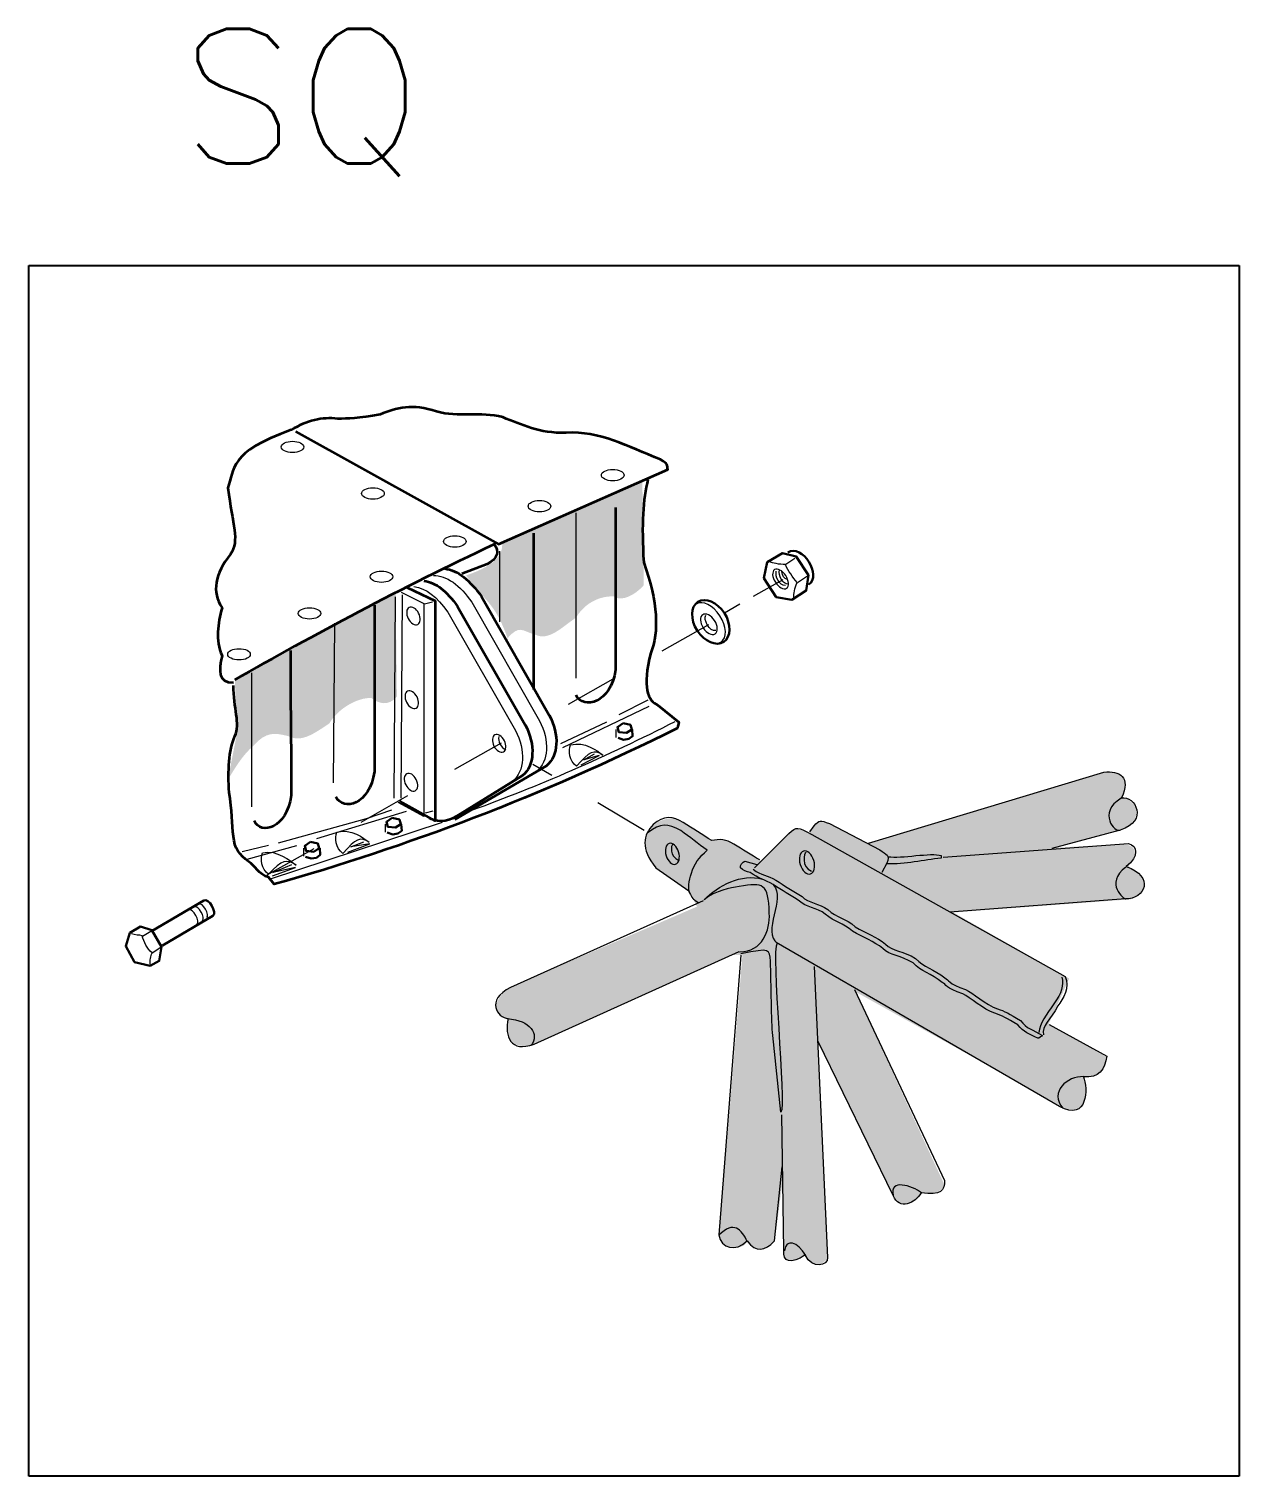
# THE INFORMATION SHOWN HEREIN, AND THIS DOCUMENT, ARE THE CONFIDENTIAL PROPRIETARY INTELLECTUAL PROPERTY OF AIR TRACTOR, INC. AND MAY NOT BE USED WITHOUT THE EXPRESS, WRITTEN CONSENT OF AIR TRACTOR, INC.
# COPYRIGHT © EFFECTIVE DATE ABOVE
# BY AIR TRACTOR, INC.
# Model space of a CAD drawing. Extents: x 0 to 69.2, y -2.9 to 20.5.
# Drawn here: x 61.398 to 63.648, y 6.589 to 9.278 of the extents above; entities that cross this region are included whole.
import ezdxf
from ezdxf.enums import TextEntityAlignment as Align

# ---------------------------------------------------------------- set-up
doc = ezdxf.new("R2010")
doc.units = 0
doc.header["$LTSCALE"] = 0.3
doc.header["$MEASUREMENT"] = 0
doc.linetypes.add('HIDDEN', pattern=[0.375, 0.25, -0.125])
for name, color, linetype in [('1', 1, 'CONTINUOUS'), ('HATCH', 1, 'CONTINUOUS'), ('NOTES', 2, 'CONTINUOUS')]:
    doc.layers.add(name, color=color, linetype=linetype)
doc.styles.add('250', font='ROMANS', dxfattribs={"height": 0.25})

msp = doc.modelspace()

# ---------------------------------------------------------------- hatches: boundary and pattern name
at = {"layer": 'HATCH', "true_color": 0xdbdbdb}
h = msp.add_hatch(color=254, dxfattribs=at)
h.dxf.hatch_style = 1
edge = h.paths.add_edge_path()
edge.add_spline(control_points=[(62.0825, 8.0372), (62.0668, 8.0189), (62.0484, 8.0241), (62.0353, 8.0346), (62.0353, 8.0346), (62.0091, 8.0363), (61.9724, 8.0145), (61.9567, 7.9874), (61.9567, 7.9874), (61.9313, 7.9708), (61.906, 7.9507), (61.8806, 7.9638), (61.8806, 7.9638), (61.8562, 7.9699), (61.8395, 7.9734), (61.8151, 7.9454), (61.8151, 7.9454), (61.7941, 7.9271), (61.781, 7.9035), (61.7679, 7.8825), (61.7679, 7.8825), (61.7679, 7.8825), (61.7836, 7.9612), (61.7836, 7.9612), (61.7836, 7.9612), (61.7836, 7.9612), (61.7836, 8.0136), (61.7836, 8.0136), (61.7836, 8.0136), (61.7836, 8.0136), (61.781, 8.0687), (61.781, 8.0687), (61.781, 8.0687), (61.781, 8.0687), (62.0799, 8.2312), (62.0799, 8.2312), (62.0799, 8.2312), (62.0799, 8.2312), (62.0825, 8.0372), (62.0825, 8.0372)], knot_values=[0, 0, 0, 0, 0.090909, 0.090909, 0.090909, 0.090909, 0.181818, 0.181818, 0.181818, 0.181818, 0.272727, 0.272727, 0.272727, 0.272727, 0.363636, 0.363636, 0.363636, 0.363636, 0.454545, 0.454545, 0.454545, 0.454545, 0.545455, 0.545455, 0.545455, 0.545455, 0.636364, 0.636364, 0.636364, 0.636364, 0.727273, 0.727273, 0.727273, 0.727273, 0.818182, 0.818182, 0.818182, 0.818182, 1, 1, 1, 1], degree=3, periodic=0)
edge = h.paths.add_edge_path()
edge.add_spline(control_points=[(62.5414, 8.2443), (62.5257, 8.226), (62.4994, 8.2129), (62.4863, 8.2234), (62.4863, 8.2234), (62.4601, 8.2251), (62.4313, 8.2111), (62.4155, 8.184), (62.4155, 8.184), (62.3902, 8.1674), (62.3648, 8.1395), (62.3395, 8.1526), (62.3395, 8.1526), (62.315, 8.1587), (62.3115, 8.1727), (62.287, 8.1447), (62.287, 8.1447), (62.287, 8.1447), (62.2897, 8.1421), (62.2897, 8.1421), (62.2897, 8.1421), (62.2649, 8.2114), (62.2534, 8.2062), (62.211, 8.2627), (62.211, 8.2627), (62.249, 8.2748), (62.2818, 8.2949), (62.2779, 8.3227), (62.2779, 8.3227), (62.2779, 8.3227), (62.5388, 8.4384), (62.5388, 8.4384), (62.5388, 8.4384), (62.5388, 8.4384), (62.5414, 8.2443), (62.5414, 8.2443)], knot_values=[0, 0, 0, 0, 0.1, 0.1, 0.1, 0.1, 0.2, 0.2, 0.2, 0.2, 0.3, 0.3, 0.3, 0.3, 0.4, 0.4, 0.4, 0.4, 0.5, 0.5, 0.5, 0.5, 0.6, 0.6, 0.6, 0.6, 0.7, 0.7, 0.7, 0.7, 0.8, 0.8, 0.8, 0.8, 1, 1, 1, 1], degree=3, periodic=0)
at = {"layer": 'HATCH'}
h = msp.add_hatch(color=254, dxfattribs=at)
h.dxf.hatch_style = 1
h.set_gradient(color1=(214, 214, 214), color2=(214, 214, 214), tint=1)
edge = h.paths.add_edge_path()
edge.add_spline(control_points=[(62.6404, 7.647), (62.523, 7.5964), (62.4056, 7.5458), (62.2882, 7.4953), (62.2882, 7.4953), (62.2651, 7.4724), (62.2543, 7.4514), (62.2876, 7.437), (62.2876, 7.437), (62.2817, 7.3918), (62.3033, 7.385), (62.3326, 7.3891), (62.3326, 7.3891), (62.3326, 7.3891), (62.7058, 7.5571), (62.7058, 7.5571), (62.7058, 7.5571), (62.7058, 7.5571), (62.7249, 7.5571), (62.7249, 7.5571), (62.7249, 7.5571), (62.7249, 7.5571), (62.682, 7.0377), (62.682, 7.0377), (62.682, 7.0377), (62.6771, 7.0099), (62.7321, 7.0063), (62.7317, 7.0251), (62.7317, 7.0251), (62.7509, 7.0008), (62.7642, 7.0085), (62.7851, 7.0272), (62.7851, 7.0272), (62.7851, 7.0272), (62.8012, 7.1485), (62.8012, 7.1485), (62.8012, 7.1485), (62.8012, 7.1485), (62.8012, 7.0013), (62.8012, 7.0013), (62.8012, 7.0013), (62.8073, 6.9788), (62.8221, 6.9911), (62.8419, 6.9974), (62.8419, 6.9974), (62.8601, 6.9766), (62.8672, 6.9778), (62.8841, 6.9932), (62.8841, 6.9932), (62.8841, 6.9932), (62.8638, 7.3964), (62.8638, 7.3964), (62.8638, 7.3964), (62.8638, 7.3964), (63.0109, 7.0994), (63.0109, 7.0994), (63.0109, 7.0994), (63.0363, 7.0888), (63.049, 7.099), (63.06, 7.1155), (63.06, 7.1155), (63.0792, 7.1096), (63.0928, 7.1162), (63.1008, 7.1294), (63.1008, 7.1294), (63.1008, 7.1294), (62.9347, 7.489), (62.9347, 7.489), (62.9347, 7.489), (62.9347, 7.489), (63.327, 7.2711), (63.327, 7.2711), (63.327, 7.2711), (63.3579, 7.2653), (63.3702, 7.2833), (63.3601, 7.33), (63.3601, 7.33), (63.3795, 7.3302), (63.3953, 7.3389), (63.4032, 7.3664), (63.4032, 7.3664), (63.4032, 7.3664), (63.2943, 7.4291), (63.2943, 7.4291), (63.2943, 7.4291), (63.2943, 7.4291), (63.3324, 7.5135), (63.3324, 7.5135), (63.3324, 7.5135), (63.3324, 7.5135), (63.1172, 7.6361), (63.1172, 7.6361), (63.1172, 7.6361), (63.1172, 7.6361), (63.4468, 7.6606), (63.4468, 7.6606), (63.4468, 7.6606), (63.4845, 7.683), (63.477, 7.6974), (63.4429, 7.7221), (63.4429, 7.7221), (63.4569, 7.7386), (63.464, 7.7619), (63.4305, 7.7635), (63.4305, 7.7635), (63.4305, 7.7635), (63.2997, 7.756), (63.2997, 7.756), (63.2997, 7.756), (63.2997, 7.756), (63.4391, 7.7939), (63.4391, 7.7939), (63.4391, 7.7939), (63.4675, 7.815), (63.4615, 7.8388), (63.4319, 7.8512), (63.4319, 7.8512), (63.4409, 7.8817), (63.4354, 7.9015), (63.3978, 7.8977), (63.3978, 7.8977), (63.3978, 7.8977), (62.9592, 7.7642), (62.9592, 7.7642), (62.9592, 7.7642), (62.9592, 7.7642), (62.8899, 7.7994), (62.8899, 7.7994), (62.8899, 7.7994), (62.8899, 7.7994), (62.8667, 7.8062), (62.8667, 7.8062), (62.8667, 7.8062), (62.8667, 7.8062), (62.8495, 7.784), (62.8495, 7.784), (62.8495, 7.784), (62.8495, 7.784), (62.8232, 7.7927), (62.8232, 7.7927), (62.8232, 7.7927), (62.8232, 7.7927), (62.7586, 7.7322), (62.7586, 7.7322), (62.7586, 7.7322), (62.7586, 7.7322), (62.6922, 7.7723), (62.6922, 7.7723), (62.6922, 7.7723), (62.6922, 7.7723), (62.6677, 7.7696), (62.6677, 7.7696), (62.6677, 7.7696), (62.6677, 7.7696), (62.6052, 7.8086), (62.6052, 7.8086), (62.6052, 7.8086), (62.5743, 7.8218), (62.5101, 7.779), (62.565, 7.7198), (62.565, 7.7198), (62.565, 7.7198), (62.6254, 7.677), (62.6254, 7.677), (62.6254, 7.677), (62.6254, 7.677), (62.6404, 7.647), (62.6404, 7.647)], knot_values=[0, 0, 0, 0, 0.023256, 0.023256, 0.023256, 0.023266, 0.046512, 0.046512, 0.046512, 0.046522, 0.069767, 0.069767, 0.069767, 0.069777, 0.093023, 0.093023, 0.093023, 0.093033, 0.116279, 0.116279, 0.116279, 0.116289, 0.139535, 0.139535, 0.139535, 0.139545, 0.162791, 0.162791, 0.162791, 0.162801, 0.186047, 0.186047, 0.186047, 0.186057, 0.209302, 0.209302, 0.209302, 0.209312, 0.232558, 0.232558, 0.232558, 0.232568, 0.255814, 0.255814, 0.255814, 0.255824, 0.27907, 0.27907, 0.27907, 0.27908, 0.302326, 0.302326, 0.302326, 0.302336, 0.325581, 0.325581, 0.325581, 0.325591, 0.348837, 0.348837, 0.348837, 0.348847, 0.372093, 0.372093, 0.372093, 0.372103, 0.395349, 0.395349, 0.395349, 0.395359, 0.418605, 0.418605, 0.418605, 0.418615, 0.44186, 0.44186, 0.44186, 0.44187, 0.465116, 0.465116, 0.465116, 0.465126, 0.488372, 0.488372, 0.488372, 0.488382, 0.511628, 0.511628, 0.511628, 0.511638, 0.534884, 0.534884, 0.534884, 0.534894, 0.55814, 0.55814, 0.55814, 0.55815, 0.581395, 0.581395, 0.581395, 0.581405, 0.604651, 0.604651, 0.604651, 0.604661, 0.627907, 0.627907, 0.627907, 0.627917, 0.651163, 0.651163, 0.651163, 0.651173, 0.674419, 0.674419, 0.674419, 0.674429, 0.697674, 0.697674, 0.697674, 0.697684, 0.72093, 0.72093, 0.72093, 0.72094, 0.744186, 0.744186, 0.744186, 0.744196, 0.767442, 0.767442, 0.767442, 0.767452, 0.790698, 0.790698, 0.790698, 0.790708, 0.813953, 0.813953, 0.813953, 0.813963, 0.837209, 0.837209, 0.837209, 0.837219, 0.860465, 0.860465, 0.860465, 0.860475, 0.883721, 0.883721, 0.883721, 0.883731, 0.906977, 0.906977, 0.906977, 0.906987, 0.930233, 0.930233, 0.930233, 0.930243, 0.953488, 0.953488, 0.953488, 0.953498, 1, 1, 1, 1], degree=3, periodic=0)

# ---------------------------------------------------------------- linework, layer by layer
at = {"layer": '1', "color": 41, "lineweight": 18}
for centre in [(61.8885, 8.5013), (62.4837, 8.4489), (62.0379, 8.4148), (62.3474, 8.3912), (62.19, 8.3256), (62.0537, 8.2601), (61.92, 8.1919), (61.7889, 8.1159)]:
    msp.add_ellipse(centre, major_axis=(0.021, 0), ratio=0.5, dxfattribs=at)
at = {"layer": '1', "color": 6, "lineweight": 35}
for points, knots in [([(61.8937, 8.5302), (61.8937, 8.5302), (62.2713, 8.3204), (62.2713, 8.3204), (62.2713, 8.3204), (62.2713, 8.3204), (62.586, 8.4594), (62.586, 8.4594), (62.586, 8.4594), (62.5851, 8.4672), (62.5868, 8.4698), (62.5728, 8.4777), (62.5728, 8.4777), (62.5108, 8.5024), (62.4592, 8.5314), (62.3972, 8.5275), (62.3972, 8.5275), (62.3466, 8.526), (62.3148, 8.543), (62.2792, 8.5564), (62.2792, 8.5564), (62.2381, 8.5673), (62.197, 8.5559), (62.1559, 8.5669), (62.1559, 8.5669), (62.1122, 8.5827), (62.0808, 8.5739), (62.0511, 8.5616), (62.0511, 8.5616), (62.0117, 8.5546), (61.9907, 8.5537), (61.9724, 8.5538), (61.9724, 8.5538), (61.9436, 8.5572), (61.9147, 8.5503), (61.8859, 8.5328), (61.8859, 8.5328), (61.7682, 8.4913), (61.7811, 8.4592), (61.7679, 8.4253), (61.7679, 8.4253), (61.7773, 8.3569), (61.7903, 8.327), (61.7731, 8.302), (61.7731, 8.302), (61.7434, 8.2653), (61.7382, 8.2321), (61.7574, 8.2024), (61.7574, 8.2024), (61.7495, 8.1727), (61.7442, 8.143), (61.7574, 8.1132), (61.7574, 8.1132), (61.7512, 8.0861), (61.7494, 8.0625), (61.7784, 8.0634)], [0, 0, 0, 0, 0.066667, 0.066667, 0.066667, 0.066667, 0.133333, 0.133333, 0.133333, 0.133333, 0.2, 0.2, 0.2, 0.2, 0.266667, 0.266667, 0.266667, 0.266667, 0.333333, 0.333333, 0.333333, 0.333333, 0.4, 0.4, 0.4, 0.4, 0.466667, 0.466667, 0.466667, 0.466667, 0.533333, 0.533333, 0.533333, 0.533333, 0.6, 0.6, 0.6, 0.6, 0.666667, 0.666667, 0.666667, 0.666667, 0.733333, 0.733333, 0.733333, 0.733333, 0.8, 0.8, 0.8, 0.8, 0.866667, 0.866667, 0.866667, 0.866667, 1, 1, 1, 1]), ([(62.5492, 8.441), (62.5401, 8.4026), (62.5368, 8.3598), (62.5414, 8.2863), (62.5414, 8.2863), (62.568, 8.2129), (62.5698, 8.157), (62.5545, 8.1185), (62.5545, 8.1185), (62.5379, 8.0547), (62.5493, 8.0293), (62.5676, 8.0215), (62.5676, 8.0215), (62.5676, 8.0215), (62.6069, 7.99), (62.6069, 7.99), (62.6069, 7.99), (62.6061, 7.9839), (62.6052, 7.9847), (62.6043, 7.9786), (62.6043, 7.9786), (62.3494, 7.8517), (62.099, 7.7577), (61.8544, 7.6885), (61.8544, 7.6885), (61.8544, 7.6885), (61.8439, 7.7016), (61.8439, 7.7016), (61.8439, 7.7016), (61.8261, 7.7056), (61.8176, 7.725), (61.8072, 7.7304), (61.8072, 7.7304), (61.7889, 7.7435), (61.781, 7.7549), (61.7784, 7.7776), (61.7784, 7.7776), (61.7749, 7.7996), (61.7767, 7.8267), (61.7705, 7.8589), (61.7705, 7.8589), (61.7679, 7.8991), (61.7696, 7.9376), (61.781, 7.9638), (61.781, 7.9638), (61.7917, 7.9874), (61.7789, 8.0153), (61.7784, 8.0582)], [0, 0, 0, 0, 0.076923, 0.076923, 0.076923, 0.076923, 0.153846, 0.153846, 0.153846, 0.153846, 0.230769, 0.230769, 0.230769, 0.230769, 0.307692, 0.307692, 0.307692, 0.307692, 0.384615, 0.384615, 0.384615, 0.384615, 0.461538, 0.461538, 0.461538, 0.461538, 0.538462, 0.538462, 0.538462, 0.538462, 0.615385, 0.615385, 0.615385, 0.615385, 0.692308, 0.692308, 0.692308, 0.692308, 0.769231, 0.769231, 0.769231, 0.769231, 0.846154, 0.846154, 0.846154, 0.846154, 1, 1, 1, 1]), ([(62.4889, 8.3886), (62.4889, 8.2846), (62.4889, 8.191), (62.4889, 8.087), (62.4889, 8.087), (62.4802, 8.025), (62.4295, 8.0127), (62.4155, 8.0398)], [0, 0, 0, 0, 0.333333, 0.333333, 0.333333, 0.333333, 1, 1, 1, 1]), ([(62.1717, 8.2751), (62.1953, 8.2725), (62.2189, 8.2522), (62.2398, 8.2234), (62.2398, 8.2234), (62.2398, 8.2234), (62.3657, 8.0031), (62.3657, 8.0031), (62.3657, 8.0031), (62.3849, 7.9664), (62.3832, 7.9271), (62.3605, 7.9087), (62.3605, 7.9087), (62.3605, 7.9087), (62.19, 7.8091), (62.19, 7.8091)], [0, 0, 0, 0, 0.2, 0.2, 0.2, 0.2, 0.4, 0.4, 0.4, 0.4, 0.6, 0.6, 0.6, 0.6, 1, 1, 1, 1]), ([(62.1016, 8.2402), (62.1016, 8.2402), (62.1533, 8.2155), (62.1533, 8.2155), (62.1533, 8.2155), (62.1533, 8.2155), (62.1533, 7.8065), (62.1533, 7.8065), (62.1533, 7.8065), (62.1533, 7.8065), (62.0878, 7.8432), (62.0878, 7.8432)], [0, 0, 0, 0, 0.25, 0.25, 0.25, 0.25, 0.5, 0.5, 0.5, 0.5, 1, 1, 1, 1]), ([(62.0406, 8.2073), (62.0406, 8.1033), (62.0406, 8.0022), (62.0406, 7.8982), (62.0406, 7.8982), (62.0318, 7.8362), (61.9829, 7.8239), (61.9689, 7.851)], [0, 0, 0, 0, 0.333333, 0.333333, 0.333333, 0.333333, 1, 1, 1, 1]), ([(61.8844, 8.1229), (61.8844, 8.0189), (61.8859, 7.9577), (61.8859, 7.8537), (61.8859, 7.8537), (61.8771, 7.7916), (61.8307, 7.7794), (61.8168, 7.8065)], [0, 0, 0, 0, 0.333333, 0.333333, 0.333333, 0.333333, 1, 1, 1, 1])]:
    msp.add_open_spline(points, degree=3, knots=knots, dxfattribs=at)
at = {"layer": '1', "color": 41, "lineweight": 18}
for points in [[(62.4155, 8.0713), (62.4155, 8.0713), (62.4155, 8.3789), (62.4155, 8.3789)], [(62.2739, 8.1762), (62.2739, 8.1762), (62.2739, 8.3073), (62.2739, 8.3073)], [(62.8035, 8.2825), (62.8035, 8.2825), (62.8226, 8.2948), (62.8226, 8.2948)], [(62.8048, 8.2441), (62.7933, 8.2425), (62.7856, 8.2606), (62.7877, 8.2706)], [(62.8107, 8.2465), (62.7992, 8.2448), (62.7915, 8.2629), (62.7935, 8.273)], [(62.8085, 8.2548), (62.8018, 8.2563), (62.7992, 8.2619), (62.798, 8.2699)], [(62.8265, 8.2492), (62.8181, 8.2595), (62.8105, 8.2704), (62.8049, 8.2826)], [(62.827, 8.2495), (62.827, 8.2495), (62.8461, 8.2618), (62.8461, 8.2618)], [(62.8203, 8.2203), (62.8205, 8.2287), (62.822, 8.238), (62.8265, 8.2492)], [(62.0773, 7.8484), (62.0773, 7.8484), (62.0799, 8.2227), (62.0799, 8.2227)], [(62.0904, 7.8484), (62.0904, 7.8484), (62.093, 8.2264), (62.093, 8.2264)], [(62.1339, 8.2095), (62.1339, 8.2095), (62.1489, 8.2133), (62.1489, 8.2133)], [(62.6755, 8.16), (62.6635, 8.1573), (62.6512, 8.1815), (62.6571, 8.1885)], [(61.9645, 7.8773), (61.9645, 7.8773), (61.9672, 8.1736), (61.9672, 8.1736)], [(61.8125, 7.8327), (61.8125, 7.8327), (61.8125, 8.0818), (61.8125, 8.0818)], [(62.551, 8.0192), (62.551, 8.0192), (62.3906, 7.9424), (62.3906, 7.9424)], [(62.5493, 8.0304), (62.5493, 8.0304), (62.495, 8.0037), (62.495, 8.0037)], [(62.5993, 7.9907), (62.476, 7.9274), (62.3372, 7.8669), (62.2242, 7.8269)], [(62.3872, 7.9502), (62.3872, 7.9502), (62.4725, 7.9907), (62.4725, 7.9907)], [(62.2722, 7.9629), (62.2697, 7.9546), (62.2755, 7.9433), (62.285, 7.9381)], [(62.4898, 7.9764), (62.4898, 7.9764), (62.4898, 7.9613), (62.4898, 7.9613)], [(62.1665, 7.8036), (62.1665, 7.8036), (61.8449, 7.6976), (61.8449, 7.6976)], [(61.9337, 7.7734), (61.9337, 7.7734), (62.1001, 7.8243), (62.1001, 7.8243)], [(62.0604, 7.8005), (62.0604, 7.8005), (62.0604, 7.7854), (62.0604, 7.7854)], [(62.1354, 7.8215), (62.1354, 7.8215), (62.1497, 7.8253), (62.1497, 7.8253)], [(61.7948, 7.7493), (61.7948, 7.7493), (61.844, 7.7614), (61.844, 7.7614)], [(61.8043, 7.7355), (61.8043, 7.7355), (61.8966, 7.7605), (61.8966, 7.7605)], [(61.9087, 7.7557), (61.9087, 7.7557), (61.9087, 7.7406), (61.9087, 7.7406)], [(61.7102, 7.6138), (61.7186, 7.6179), (61.7024, 7.6457), (61.6955, 7.6405)], [(61.7209, 7.6215), (61.7279, 7.6249), (61.7124, 7.651), (61.7063, 7.6462)], [(61.7289, 7.6267), (61.7359, 7.6301), (61.7205, 7.6562), (61.7143, 7.6514)], [(61.6275, 7.5612), (61.6175, 7.5695), (61.6126, 7.5808), (61.6088, 7.5928)], [(61.6093, 7.5921), (61.6093, 7.5921), (61.6247, 7.6012), (61.6247, 7.6012)], [(61.6242, 7.5384), (61.6228, 7.5473), (61.6244, 7.5552), (61.6275, 7.5612)], [(61.6267, 7.5607), (61.6267, 7.5607), (61.6425, 7.5711), (61.6425, 7.5711)]]:
    msp.add_open_spline(points, degree=3, dxfattribs=at)
at = {"layer": '1', "color": 6, "lineweight": 35}
msp.add_open_spline([(62.3369, 8.0503), (62.3369, 8.0503), (62.3369, 8.3411), (62.3369, 8.3411)], degree=3, dxfattribs=at)
at = {"layer": '1', "color": 41, "lineweight": 35}
for points, knots in [([(61.781, 8.0687), (61.9261, 8.1508), (62.0921, 8.2409), (62.2634, 8.3204), (62.2634, 8.3204), (62.2739, 8.3082), (62.2696, 8.2933), (62.2503, 8.2837), (62.2503, 8.2837), (62.2503, 8.2837), (62.2031, 8.2653), (62.2031, 8.2653)], [0, 0, 0, 0, 0.25, 0.25, 0.25, 0.25, 0.5, 0.5, 0.5, 0.5, 1, 1, 1, 1]), ([(62.1323, 8.2522), (62.1559, 8.2496), (62.1743, 8.2339), (62.1953, 8.205), (62.1953, 8.205), (62.1953, 8.205), (62.3211, 7.9848), (62.3211, 7.9848), (62.3211, 7.9848), (62.3404, 7.9481), (62.3386, 7.9087), (62.3159, 7.8904), (62.3159, 7.8904), (62.3159, 7.8904), (62.1927, 7.8143), (62.1927, 7.8143), (62.1927, 7.8143), (62.176, 7.803), (62.1516, 7.8047), (62.1428, 7.8117)], [0, 0, 0, 0, 0.166667, 0.166667, 0.166667, 0.166667, 0.333333, 0.333333, 0.333333, 0.333333, 0.5, 0.5, 0.5, 0.5, 0.666667, 0.666667, 0.666667, 0.666667, 1, 1, 1, 1])]:
    msp.add_open_spline(points, degree=3, knots=knots, dxfattribs=at)
at = {"layer": '1', "color": 41, "lineweight": 30}
msp.add_open_spline([(62.8477, 8.2455), (62.8743, 8.2614), (62.8356, 8.3225), (62.8092, 8.305)], degree=3, dxfattribs=at)
for points, knots in [([(62.7874, 8.2224), (62.7874, 8.2224), (62.7647, 8.2574), (62.7647, 8.2574), (62.7647, 8.2574), (62.7647, 8.2574), (62.7711, 8.2871), (62.7711, 8.2871), (62.7711, 8.2871), (62.7711, 8.2871), (62.7994, 8.3039), (62.7994, 8.3039), (62.7994, 8.3039), (62.7994, 8.3039), (62.8251, 8.2979), (62.8251, 8.2979), (62.8251, 8.2979), (62.8251, 8.2979), (62.8477, 8.2629), (62.8477, 8.2629), (62.8477, 8.2629), (62.8477, 8.2629), (62.8435, 8.2345), (62.8435, 8.2345), (62.8435, 8.2345), (62.8435, 8.2345), (62.8169, 8.2174), (62.8169, 8.2174), (62.8169, 8.2174), (62.8169, 8.2174), (62.7874, 8.2224), (62.7874, 8.2224)], [0, 0, 0, 0, 0.111111, 0.111111, 0.111111, 0.111111, 0.222222, 0.222222, 0.222222, 0.222222, 0.333333, 0.333333, 0.333333, 0.333333, 0.444444, 0.444444, 0.444444, 0.444444, 0.555556, 0.555556, 0.555556, 0.555556, 0.666667, 0.666667, 0.666667, 0.666667, 0.777778, 0.777778, 0.777778, 0.777778, 1, 1, 1, 1]), ([(62.6409, 8.16), (62.6277, 8.1805), (62.6282, 8.2044), (62.6421, 8.2134), (62.6421, 8.2134), (62.656, 8.2224), (62.678, 8.213), (62.6913, 8.1925), (62.6913, 8.1925), (62.7045, 8.172), (62.704, 8.1481), (62.6901, 8.1391), (62.6901, 8.1391), (62.6762, 8.1301), (62.6542, 8.1394), (62.6409, 8.16)], [0, 0, 0, 0, 0.2, 0.2, 0.2, 0.2, 0.4, 0.4, 0.4, 0.4, 0.6, 0.6, 0.6, 0.6, 1, 1, 1, 1]), ([(62.5032, 7.9881), (62.5032, 7.9881), (62.4923, 7.9806), (62.4923, 7.9806), (62.4923, 7.9806), (62.4923, 7.9806), (62.4948, 7.9714), (62.4948, 7.9714), (62.4948, 7.9714), (62.4948, 7.9714), (62.5091, 7.9697), (62.5091, 7.9697), (62.5091, 7.9697), (62.5091, 7.9697), (62.5191, 7.9764), (62.5191, 7.9764), (62.5191, 7.9764), (62.5191, 7.9764), (62.5166, 7.9848), (62.5166, 7.9848), (62.5166, 7.9848), (62.5166, 7.9848), (62.5032, 7.9881), (62.5032, 7.9881)], [0, 0, 0, 0, 0.142857, 0.142857, 0.142857, 0.142857, 0.285714, 0.285714, 0.285714, 0.285714, 0.428571, 0.428571, 0.428571, 0.428571, 0.571429, 0.571429, 0.571429, 0.571429, 0.714286, 0.714286, 0.714286, 0.714286, 1, 1, 1, 1]), ([(62.494, 7.9604), (62.494, 7.9604), (62.504, 7.9571), (62.504, 7.9571), (62.504, 7.9571), (62.504, 7.9571), (62.5138, 7.9586), (62.5138, 7.9586), (62.5138, 7.9586), (62.5138, 7.9586), (62.5208, 7.9638), (62.5208, 7.9638), (62.5208, 7.9638), (62.5208, 7.9638), (62.52, 7.9764), (62.52, 7.9764)], [0, 0, 0, 0, 0.2, 0.2, 0.2, 0.2, 0.4, 0.4, 0.4, 0.4, 0.6, 0.6, 0.6, 0.6, 1, 1, 1, 1]), ([(62.0738, 7.8122), (62.0738, 7.8122), (62.0629, 7.8047), (62.0629, 7.8047), (62.0629, 7.8047), (62.0629, 7.8047), (62.0654, 7.7955), (62.0654, 7.7955), (62.0654, 7.7955), (62.0654, 7.7955), (62.0797, 7.7938), (62.0797, 7.7938), (62.0797, 7.7938), (62.0797, 7.7938), (62.0898, 7.8005), (62.0898, 7.8005), (62.0898, 7.8005), (62.0898, 7.8005), (62.0872, 7.8089), (62.0872, 7.8089), (62.0872, 7.8089), (62.0872, 7.8089), (62.0738, 7.8122), (62.0738, 7.8122)], [0, 0, 0, 0, 0.142857, 0.142857, 0.142857, 0.142857, 0.285714, 0.285714, 0.285714, 0.285714, 0.428571, 0.428571, 0.428571, 0.428571, 0.571429, 0.571429, 0.571429, 0.571429, 0.714286, 0.714286, 0.714286, 0.714286, 1, 1, 1, 1]), ([(62.0646, 7.7846), (62.0646, 7.7846), (62.0747, 7.7812), (62.0747, 7.7812), (62.0747, 7.7812), (62.0747, 7.7812), (62.0844, 7.7828), (62.0844, 7.7828), (62.0844, 7.7828), (62.0844, 7.7828), (62.0914, 7.7879), (62.0914, 7.7879), (62.0914, 7.7879), (62.0914, 7.7879), (62.0906, 7.8005), (62.0906, 7.8005)], [0, 0, 0, 0, 0.2, 0.2, 0.2, 0.2, 0.4, 0.4, 0.4, 0.4, 0.6, 0.6, 0.6, 0.6, 1, 1, 1, 1]), ([(61.9221, 7.7674), (61.9221, 7.7674), (61.9112, 7.7599), (61.9112, 7.7599), (61.9112, 7.7599), (61.9112, 7.7599), (61.9137, 7.7506), (61.9137, 7.7506), (61.9137, 7.7506), (61.9137, 7.7506), (61.9279, 7.749), (61.9279, 7.749), (61.9279, 7.749), (61.9279, 7.749), (61.938, 7.7557), (61.938, 7.7557), (61.938, 7.7557), (61.938, 7.7557), (61.9355, 7.7641), (61.9355, 7.7641), (61.9355, 7.7641), (61.9355, 7.7641), (61.9221, 7.7674), (61.9221, 7.7674)], [0, 0, 0, 0, 0.142857, 0.142857, 0.142857, 0.142857, 0.285714, 0.285714, 0.285714, 0.285714, 0.428571, 0.428571, 0.428571, 0.428571, 0.571429, 0.571429, 0.571429, 0.571429, 0.714286, 0.714286, 0.714286, 0.714286, 1, 1, 1, 1]), ([(61.9128, 7.7397), (61.9128, 7.7397), (61.9229, 7.7364), (61.9229, 7.7364), (61.9229, 7.7364), (61.9229, 7.7364), (61.9327, 7.7379), (61.9327, 7.7379), (61.9327, 7.7379), (61.9327, 7.7379), (61.9397, 7.7431), (61.9397, 7.7431), (61.9397, 7.7431), (61.9397, 7.7431), (61.9389, 7.7557), (61.9389, 7.7557)], [0, 0, 0, 0, 0.2, 0.2, 0.2, 0.2, 0.4, 0.4, 0.4, 0.4, 0.6, 0.6, 0.6, 0.6, 1, 1, 1, 1]), ([(61.6467, 7.5746), (61.6467, 7.5746), (61.7405, 7.63), (61.7405, 7.63), (61.7405, 7.63), (61.7484, 7.6354), (61.7327, 7.664), (61.7236, 7.6585), (61.7236, 7.6585), (61.7236, 7.6585), (61.6275, 7.6018), (61.6275, 7.6018)], [0, 0, 0, 0, 0.25, 0.25, 0.25, 0.25, 0.5, 0.5, 0.5, 0.5, 1, 1, 1, 1]), ([(61.6239, 7.5372), (61.6239, 7.5372), (61.5948, 7.544), (61.5948, 7.544), (61.5948, 7.544), (61.5948, 7.544), (61.5783, 7.5738), (61.5783, 7.5738), (61.5783, 7.5738), (61.5783, 7.5738), (61.5859, 7.598), (61.5859, 7.598), (61.5859, 7.598), (61.5859, 7.598), (61.606, 7.6099), (61.606, 7.6099), (61.606, 7.6099), (61.606, 7.6099), (61.6266, 7.6034), (61.6266, 7.6034), (61.6266, 7.6034), (61.6266, 7.6034), (61.6449, 7.5725), (61.6449, 7.5725), (61.6449, 7.5725), (61.6449, 7.5725), (61.6406, 7.546), (61.6406, 7.546), (61.6406, 7.546), (61.6406, 7.546), (61.6239, 7.5372), (61.6239, 7.5372)], [0, 0, 0, 0, 0.111111, 0.111111, 0.111111, 0.111111, 0.222222, 0.222222, 0.222222, 0.222222, 0.333333, 0.333333, 0.333333, 0.333333, 0.444444, 0.444444, 0.444444, 0.444444, 0.555556, 0.555556, 0.555556, 0.555556, 0.666667, 0.666667, 0.666667, 0.666667, 0.777778, 0.777778, 0.777778, 0.777778, 1, 1, 1, 1])]:
    msp.add_open_spline(points, degree=3, knots=knots, dxfattribs=at)
at = {"layer": '1', "color": 41, "lineweight": 18}
for points, knots in [([(62.8049, 8.2826), (62.8049, 8.2826), (62.7925, 8.2831), (62.7822, 8.285), (62.7741, 8.2883)], [0.5, 0.5, 0.5, 0.5, 0.5, 1, 1, 1, 1]), ([(62.1503, 8.2623), (62.1739, 8.2633), (62.2005, 8.2442), (62.2215, 8.2129), (62.2215, 8.2129), (62.2215, 8.2129), (62.3474, 7.9926), (62.3474, 7.9926), (62.3474, 7.9926), (62.3666, 7.9559), (62.3648, 7.9166), (62.3421, 7.8982)], [0, 0, 0, 0, 0.25, 0.25, 0.25, 0.25, 0.5, 0.5, 0.5, 0.5, 1, 1, 1, 1]), ([(62.7862, 8.2498), (62.78, 8.2594), (62.7793, 8.2698), (62.7846, 8.2733), (62.7846, 8.2733), (62.7899, 8.2767), (62.7991, 8.2717), (62.8053, 8.2622), (62.8053, 8.2622), (62.8114, 8.2526), (62.8122, 8.2422), (62.8069, 8.2387), (62.8069, 8.2387), (62.8016, 8.2353), (62.7923, 8.2403), (62.7862, 8.2498)], [0, 0, 0, 0, 0.2, 0.2, 0.2, 0.2, 0.4, 0.4, 0.4, 0.4, 0.6, 0.6, 0.6, 0.6, 1, 1, 1, 1]), ([(62.0904, 8.2312), (62.0904, 8.2312), (62.1323, 8.2103), (62.1323, 8.2103), (62.1323, 8.2103), (62.1323, 8.2103), (62.1323, 7.8143), (62.1323, 7.8143), (62.1323, 7.8143), (62.1323, 7.8143), (62.0851, 7.8406), (62.0851, 7.8406)], [0, 0, 0, 0, 0.25, 0.25, 0.25, 0.25, 0.5, 0.5, 0.5, 0.5, 1, 1, 1, 1]), ([(62.114, 8.2417), (62.1376, 8.2391), (62.1559, 8.2234), (62.1769, 8.1945), (62.1769, 8.1945), (62.1769, 8.1945), (62.3028, 7.9743), (62.3028, 7.9743), (62.3028, 7.9743), (62.322, 7.9376), (62.3203, 7.8982), (62.2975, 7.8799)], [0, 0, 0, 0, 0.25, 0.25, 0.25, 0.25, 0.5, 0.5, 0.5, 0.5, 1, 1, 1, 1]), ([(62.1052, 8.2031), (62.1106, 8.2058), (62.1185, 8.201), (62.1229, 8.1923), (62.1229, 8.1923), (62.1273, 8.1835), (62.1265, 8.1743), (62.1212, 8.1716), (62.1212, 8.1716), (62.1158, 8.1688), (62.1079, 8.1737), (62.1035, 8.1824), (62.1035, 8.1824), (62.0991, 8.1911), (62.0998, 8.2004), (62.1052, 8.2031)], [0, 0, 0, 0, 0.2, 0.2, 0.2, 0.2, 0.4, 0.4, 0.4, 0.4, 0.6, 0.6, 0.6, 0.6, 1, 1, 1, 1]), ([(62.6408, 8.1602), (62.6281, 8.1798), (62.6274, 8.2018), (62.6391, 8.2093), (62.6391, 8.2093), (62.6508, 8.2169), (62.6705, 8.2072), (62.6831, 8.1876), (62.6831, 8.1876), (62.6958, 8.168), (62.6965, 8.1461), (62.6848, 8.1385), (62.6848, 8.1385), (62.6731, 8.1309), (62.6534, 8.1407), (62.6408, 8.1602)], [0, 0, 0, 0, 0.2, 0.2, 0.2, 0.2, 0.4, 0.4, 0.4, 0.4, 0.6, 0.6, 0.6, 0.6, 1, 1, 1, 1]), ([(62.6519, 8.1649), (62.6455, 8.1747), (62.6452, 8.1857), (62.651, 8.1895), (62.651, 8.1895), (62.6569, 8.1932), (62.6667, 8.1884), (62.6731, 8.1786), (62.6731, 8.1786), (62.6794, 8.1688), (62.6798, 8.1578), (62.6739, 8.154), (62.6739, 8.154), (62.668, 8.1503), (62.6582, 8.1551), (62.6519, 8.1649)], [0, 0, 0, 0, 0.2, 0.2, 0.2, 0.2, 0.4, 0.4, 0.4, 0.4, 0.6, 0.6, 0.6, 0.6, 1, 1, 1, 1]), ([(62.1022, 8.0474), (62.1076, 8.0502), (62.1155, 8.0453), (62.1199, 8.0366), (62.1199, 8.0366), (62.1243, 8.0279), (62.1235, 8.0186), (62.1182, 8.0159), (62.1182, 8.0159), (62.1128, 8.0132), (62.1049, 8.018), (62.1004, 8.0268), (62.1004, 8.0268), (62.096, 8.0355), (62.0968, 8.0447), (62.1022, 8.0474)], [0, 0, 0, 0, 0.2, 0.2, 0.2, 0.2, 0.4, 0.4, 0.4, 0.4, 0.6, 0.6, 0.6, 0.6, 1, 1, 1, 1]), ([(62.2646, 7.9662), (62.27, 7.9689), (62.2779, 7.9641), (62.2823, 7.9554), (62.2823, 7.9554), (62.2867, 7.9467), (62.286, 7.9374), (62.2806, 7.9347), (62.2806, 7.9347), (62.2752, 7.932), (62.2673, 7.9368), (62.2629, 7.9455), (62.2629, 7.9455), (62.2585, 7.9542), (62.2593, 7.9635), (62.2646, 7.9662)], [0, 0, 0, 0, 0.2, 0.2, 0.2, 0.2, 0.4, 0.4, 0.4, 0.4, 0.6, 0.6, 0.6, 0.6, 1, 1, 1, 1]), ([(62.4656, 7.9286), (62.4559, 7.9358), (62.4314, 7.9551), (62.4053, 7.9476), (62.4053, 7.9476), (62.4007, 7.9375), (62.4027, 7.9174), (62.4165, 7.9079), (62.4165, 7.9079), (62.4409, 7.9353), (62.4487, 7.9399), (62.4656, 7.9286)], [0, 0, 0, 0, 0.25, 0.25, 0.25, 0.25, 0.5, 0.5, 0.5, 0.5, 1, 1, 1, 1]), ([(62.4251, 7.9105), (62.4251, 7.9105), (62.4587, 7.9278), (62.4587, 7.9278), (62.4587, 7.9278), (62.4587, 7.9278), (62.4303, 7.92), (62.4303, 7.92), (62.4303, 7.92), (62.4303, 7.92), (62.4501, 7.9312), (62.4501, 7.9312)], [0, 0, 0, 0, 0.25, 0.25, 0.25, 0.25, 0.5, 0.5, 0.5, 0.5, 1, 1, 1, 1]), ([(62.1007, 7.894), (62.1061, 7.8968), (62.114, 7.8919), (62.1184, 7.8832), (62.1184, 7.8832), (62.1228, 7.8745), (62.122, 7.8652), (62.1167, 7.8625), (62.1167, 7.8625), (62.1113, 7.8598), (62.1034, 7.8646), (62.0989, 7.8733), (62.0989, 7.8733), (62.0945, 7.8821), (62.0953, 7.8913), (62.1007, 7.894)], [0, 0, 0, 0, 0.2, 0.2, 0.2, 0.2, 0.4, 0.4, 0.4, 0.4, 0.6, 0.6, 0.6, 0.6, 1, 1, 1, 1]), ([(61.8621, 7.7657), (61.8621, 7.7657), (62.0259, 7.8105), (62.0259, 7.8105), (62.0259, 7.8105), (62.0259, 7.8105), (62.0733, 7.8269), (62.0733, 7.8269)], [0, 0, 0, 0, 0.333333, 0.333333, 0.333333, 0.333333, 1, 1, 1, 1]), ([(62.0311, 7.7665), (62.0213, 7.7737), (61.9969, 7.793), (61.9707, 7.7855), (61.9707, 7.7855), (61.9662, 7.7754), (61.9682, 7.7553), (61.9819, 7.7459), (61.9819, 7.7459), (62.0064, 7.7732), (62.0141, 7.7778), (62.0311, 7.7665)], [0, 0, 0, 0, 0.25, 0.25, 0.25, 0.25, 0.5, 0.5, 0.5, 0.5, 1, 1, 1, 1]), ([(61.8949, 7.7243), (61.8851, 7.7315), (61.8589, 7.7542), (61.8328, 7.7467), (61.8328, 7.7467), (61.8282, 7.7366), (61.8302, 7.7165), (61.844, 7.7071), (61.844, 7.7071), (61.8684, 7.7344), (61.8779, 7.7355), (61.8949, 7.7243)], [0, 0, 0, 0, 0.25, 0.25, 0.25, 0.25, 0.5, 0.5, 0.5, 0.5, 1, 1, 1, 1]), ([(61.9914, 7.7484), (61.9914, 7.7484), (62.0319, 7.764), (62.0319, 7.764), (62.0319, 7.764), (62.0319, 7.764), (61.9966, 7.7579), (61.9966, 7.7579), (61.9966, 7.7579), (61.9966, 7.7579), (62.0207, 7.7674), (62.0207, 7.7674)], [0, 0, 0, 0, 0.25, 0.25, 0.25, 0.25, 0.5, 0.5, 0.5, 0.5, 1, 1, 1, 1]), ([(61.8509, 7.7045), (61.8509, 7.7045), (61.894, 7.72), (61.894, 7.72), (61.894, 7.72), (61.894, 7.72), (61.8517, 7.7105), (61.8517, 7.7105), (61.8517, 7.7105), (61.8517, 7.7105), (61.8871, 7.7252), (61.8871, 7.7252)], [0, 0, 0, 0, 0.25, 0.25, 0.25, 0.25, 0.5, 0.5, 0.5, 0.5, 1, 1, 1, 1]), ([(61.6088, 7.5928), (61.6088, 7.5928), (61.6032, 7.5947), (61.5959, 7.5935), (61.5888, 7.5966)], [0.5, 0.5, 0.5, 0.5, 0.5, 1, 1, 1, 1])]:
    msp.add_open_spline(points, degree=3, knots=knots, dxfattribs=at)
at = {"layer": '1', "color": 30, "lineweight": 18}
for points, knots in [([(62.9595, 7.765), (62.9595, 7.765), (63.3969, 7.8967), (63.3969, 7.8967), (63.3969, 7.8967), (63.4256, 7.9009), (63.4483, 7.8873), (63.4295, 7.8493), (63.4295, 7.8493), (63.4552, 7.8533), (63.4808, 7.8062), (63.4273, 7.7894), (63.4273, 7.7894), (63.4273, 7.7894), (63.3, 7.7553), (63.3, 7.7553)], [0, 0, 0, 0, 0.2, 0.2, 0.2, 0.2, 0.4, 0.4, 0.4, 0.4, 0.6, 0.6, 0.6, 0.6, 1, 1, 1, 1]), ([(62.7573, 7.7337), (62.7412, 7.7434), (62.7251, 7.7531), (62.7089, 7.7629), (62.7089, 7.7629), (62.6947, 7.7726), (62.6817, 7.773), (62.668, 7.7697), (62.668, 7.7697), (62.6503, 7.7809), (62.6325, 7.7921), (62.6148, 7.8033), (62.6148, 7.8033), (62.5962, 7.8151), (62.5782, 7.8169), (62.559, 7.7995), (62.559, 7.7995), (62.5406, 7.7805), (62.5346, 7.7548), (62.5639, 7.7194), (62.5639, 7.7194), (62.5639, 7.7194), (62.6253, 7.6765), (62.6253, 7.6765), (62.6253, 7.6765), (62.6288, 7.6663), (62.6329, 7.6605), (62.6371, 7.6585), (62.6371, 7.6585), (62.6371, 7.6585), (62.6439, 7.6541), (62.6439, 7.6541)], [0, 0, 0, 0, 0.111111, 0.111111, 0.111111, 0.111111, 0.222222, 0.222222, 0.222222, 0.222222, 0.333333, 0.333333, 0.333333, 0.333333, 0.444444, 0.444444, 0.444444, 0.444444, 0.555556, 0.555556, 0.555556, 0.555556, 0.666667, 0.666667, 0.666667, 0.666667, 0.777778, 0.777778, 0.777778, 0.777778, 1, 1, 1, 1]), ([(62.6265, 7.6728), (62.6216, 7.6877), (62.6296, 7.7293), (62.6594, 7.7517), (62.6594, 7.7517), (62.643, 7.7637), (62.6267, 7.7763), (62.6104, 7.7883), (62.6104, 7.7883), (62.586, 7.8022), (62.5722, 7.8024), (62.5497, 7.7846)], [0, 0, 0, 0, 0.25, 0.25, 0.25, 0.25, 0.5, 0.5, 0.5, 0.5, 1, 1, 1, 1]), ([(62.5887, 7.7645), (62.595, 7.7664), (62.6029, 7.7594), (62.6062, 7.7487), (62.6062, 7.7487), (62.6095, 7.7381), (62.607, 7.7278), (62.6006, 7.7259), (62.6006, 7.7259), (62.5942, 7.7239), (62.5864, 7.7309), (62.5831, 7.7416), (62.5831, 7.7416), (62.5798, 7.7523), (62.5823, 7.7625), (62.5887, 7.7645)], [0, 0, 0, 0, 0.2, 0.2, 0.2, 0.2, 0.4, 0.4, 0.4, 0.4, 0.6, 0.6, 0.6, 0.6, 1, 1, 1, 1]), ([(62.8384, 7.7501), (62.8454, 7.7523), (62.854, 7.7446), (62.8576, 7.7329), (62.8576, 7.7329), (62.8612, 7.7213), (62.8585, 7.7101), (62.8515, 7.7079), (62.8515, 7.7079), (62.8445, 7.7058), (62.8359, 7.7135), (62.8323, 7.7251), (62.8323, 7.7251), (62.8287, 7.7368), (62.8315, 7.748), (62.8384, 7.7501)], [0, 0, 0, 0, 0.2, 0.2, 0.2, 0.2, 0.4, 0.4, 0.4, 0.4, 0.6, 0.6, 0.6, 0.6, 1, 1, 1, 1]), ([(62.9802, 7.7524), (62.9802, 7.7524), (62.9936, 7.7435), (62.9987, 7.7428), (62.9936, 7.728)], [0.5, 0.5, 0.5, 0.5, 0.5, 0.6666667, 0.6666667, 0.6666667, 0.6666667]), ([(62.9958, 7.7398), (63.0197, 7.7361), (63.0762, 7.7479), (63.0942, 7.742), (63.0942, 7.742), (63.0942, 7.7403), (63.0942, 7.7386), (63.0942, 7.7368), (63.0942, 7.7368), (63.0622, 7.7346), (63.0271, 7.7244), (62.9936, 7.7265)], [0, 0, 0, 0, 0.25, 0.25, 0.25, 0.25, 0.5, 0.5, 0.5, 0.5, 1, 1, 1, 1]), ([(63.0979, 7.7391), (63.0979, 7.7391), (63.4428, 7.7642), (63.4428, 7.7642), (63.4428, 7.7642), (63.4589, 7.7608), (63.4632, 7.7403), (63.4384, 7.7213), (63.4384, 7.7213), (63.4917, 7.704), (63.474, 7.6601), (63.4369, 7.6613), (63.4369, 7.6613), (63.4369, 7.6613), (63.1105, 7.6369), (63.1105, 7.6369)], [0, 0, 0, 0, 0.2, 0.2, 0.2, 0.2, 0.4, 0.4, 0.4, 0.4, 0.6, 0.6, 0.6, 0.6, 1, 1, 1, 1]), ([(63.2827, 7.4064), (63.2804, 7.4078), (63.2761, 7.4014), (63.274, 7.4025), (63.274, 7.4025), (63.2595, 7.4103), (63.2472, 7.4133), (63.2371, 7.4272), (63.2371, 7.4272), (63.216, 7.4398), (63.2076, 7.4445), (63.1944, 7.4488), (63.1944, 7.4488), (63.1718, 7.4558), (63.1483, 7.4791), (63.1348, 7.4848), (63.1348, 7.4848), (63.1014, 7.4953), (63.1046, 7.5027), (63.0962, 7.5063), (63.0962, 7.5063), (63.0761, 7.5226), (63.0566, 7.5263), (63.0421, 7.5424), (63.0421, 7.5424), (63.0204, 7.5564), (62.9982, 7.5559), (62.9859, 7.5691), (62.9859, 7.5691), (62.9698, 7.5825), (62.9497, 7.5897), (62.9298, 7.6012), (62.9298, 7.6012), (62.9122, 7.6175), (62.8956, 7.6176), (62.879, 7.6332), (62.879, 7.6332), (62.863, 7.6447), (62.8428, 7.6458), (62.8309, 7.6573), (62.8309, 7.6573), (62.8149, 7.668), (62.7981, 7.6773), (62.7821, 7.688), (62.7821, 7.688), (62.7669, 7.6977), (62.7543, 7.6988), (62.7392, 7.7106), (62.7392, 7.7106), (62.7326, 7.7119), (62.726, 7.7137), (62.7213, 7.7194), (62.7213, 7.7194), (62.7197, 7.7241), (62.7248, 7.7295), (62.7294, 7.7318), (62.7294, 7.7318), (62.7294, 7.7318), (62.7517, 7.725), (62.7517, 7.725)], [0, 0, 0, 0, 0.0625, 0.0625, 0.0625, 0.0625, 0.125, 0.125, 0.125, 0.125, 0.1875, 0.1875, 0.1875, 0.1875, 0.25, 0.25, 0.25, 0.25, 0.3125, 0.3125, 0.3125, 0.3125, 0.375, 0.375, 0.375, 0.375, 0.4375, 0.4375, 0.4375, 0.4375, 0.5, 0.5, 0.5, 0.5, 0.5625, 0.5625, 0.5625, 0.5625, 0.625, 0.625, 0.625, 0.625, 0.6875, 0.6875, 0.6875, 0.6875, 0.75, 0.75, 0.75, 0.75, 0.8125, 0.8125, 0.8125, 0.8125, 0.875, 0.875, 0.875, 0.875, 1, 1, 1, 1]), ([(62.7197, 7.5633), (62.7619, 7.563), (62.7764, 7.6019), (62.7749, 7.635), (62.7749, 7.635), (62.7725, 7.6908), (62.7644, 7.692), (62.7186, 7.6842), (62.7186, 7.6842), (62.7029, 7.6815), (62.6751, 7.6775), (62.6538, 7.6597), (62.6538, 7.6597), (62.6792, 7.6858), (62.7238, 7.7094), (62.7622, 7.6982)], [0, 0, 0, 0, 0.2, 0.2, 0.2, 0.2, 0.4, 0.4, 0.4, 0.4, 0.6, 0.6, 0.6, 0.6, 1, 1, 1, 1]), ([(62.7447, 7.7164), (62.7598, 7.7046), (62.7718, 7.706), (62.7869, 7.6963), (62.7869, 7.6963), (62.803, 7.6856), (62.8197, 7.6763), (62.8357, 7.6656), (62.8357, 7.6656), (62.8476, 7.6541), (62.8678, 7.653), (62.8839, 7.6416), (62.8839, 7.6416), (62.9005, 7.6259), (62.9171, 7.6258), (62.9347, 7.6095), (62.9347, 7.6095), (62.9545, 7.598), (62.9747, 7.5908), (62.9908, 7.5774), (62.9908, 7.5774), (63.003, 7.5643), (63.0253, 7.5647), (63.0469, 7.5507), (63.0469, 7.5507), (63.0614, 7.5346), (63.081, 7.5309), (63.1011, 7.5146), (63.1011, 7.5146), (63.1094, 7.511), (63.1063, 7.5036), (63.1397, 7.4931), (63.1397, 7.4931), (63.1532, 7.4874), (63.1767, 7.4641), (63.1993, 7.4571), (63.1993, 7.4571), (63.2125, 7.4528), (63.2209, 7.4481), (63.242, 7.4355), (63.242, 7.4355), (63.2535, 7.4196), (63.2642, 7.4189), (63.2827, 7.4078)], [0, 0, 0, 0, 0.083333, 0.083333, 0.083333, 0.083333, 0.166667, 0.166667, 0.166667, 0.166667, 0.25, 0.25, 0.25, 0.25, 0.333333, 0.333333, 0.333333, 0.333333, 0.416667, 0.416667, 0.416667, 0.416667, 0.5, 0.5, 0.5, 0.5, 0.583333, 0.583333, 0.583333, 0.583333, 0.666667, 0.666667, 0.666667, 0.666667, 0.75, 0.75, 0.75, 0.75, 0.833333, 0.833333, 0.833333, 0.833333, 1, 1, 1, 1]), ([(62.7827, 7.6871), (62.8056, 7.6631), (62.7609, 7.5995), (62.7895, 7.5788), (62.7895, 7.5788), (62.7765, 7.5675), (62.8078, 7.2739), (62.7963, 7.2652), (62.7963, 7.2652), (62.7963, 7.2652), (62.7814, 7.4076), (62.7814, 7.4076), (62.7814, 7.4076), (62.7782, 7.4328), (62.7789, 7.5032), (62.7769, 7.5459), (62.7769, 7.5459), (62.775, 7.5671), (62.7782, 7.5712), (62.722, 7.559)], [0, 0, 0, 0, 0.166667, 0.166667, 0.166667, 0.166667, 0.333333, 0.333333, 0.333333, 0.333333, 0.5, 0.5, 0.5, 0.5, 0.666667, 0.666667, 0.666667, 0.666667, 1, 1, 1, 1]), ([(62.6521, 7.6578), (62.6521, 7.6578), (62.2937, 7.4969), (62.2937, 7.4969), (62.2937, 7.4969), (62.2467, 7.4725), (62.2688, 7.4411), (62.2892, 7.4389), (62.2892, 7.4389), (62.2826, 7.4052), (62.2927, 7.3756), (62.3377, 7.3913), (62.3377, 7.3913), (62.3377, 7.3913), (62.719, 7.5639), (62.719, 7.5639)], [0, 0, 0, 0, 0.2, 0.2, 0.2, 0.2, 0.4, 0.4, 0.4, 0.4, 0.6, 0.6, 0.6, 0.6, 1, 1, 1, 1]), ([(62.7221, 7.5571), (62.7221, 7.5571), (62.6813, 7.0368), (62.6813, 7.0368), (62.6813, 7.0368), (62.6847, 7.0125), (62.7124, 7.0041), (62.7334, 7.0257), (62.7334, 7.0257), (62.7509, 7.0037), (62.766, 7.0066), (62.7847, 7.0258), (62.7847, 7.0258), (62.7847, 7.0258), (62.799, 7.1637), (62.799, 7.1637)], [0, 0, 0, 0, 0.2, 0.2, 0.2, 0.2, 0.4, 0.4, 0.4, 0.4, 0.6, 0.6, 0.6, 0.6, 1, 1, 1, 1]), ([(63.2955, 7.4277), (63.2955, 7.4277), (63.4025, 7.3689), (63.4025, 7.3689), (63.4025, 7.3689), (63.3986, 7.3456), (63.3881, 7.3266), (63.3592, 7.331), (63.3592, 7.331), (63.367, 7.3094), (63.3683, 7.2474), (63.3142, 7.2753), (63.3142, 7.2753), (63.3142, 7.2753), (62.7876, 7.5801), (62.7876, 7.5801)], [0, 0, 0, 0, 0.2, 0.2, 0.2, 0.2, 0.4, 0.4, 0.4, 0.4, 0.6, 0.6, 0.6, 0.6, 1, 1, 1, 1]), ([(62.8584, 7.5355), (62.8584, 7.5355), (62.8829, 6.9948), (62.8829, 6.9948), (62.8829, 6.9948), (62.8846, 6.9795), (62.8543, 6.972), (62.8417, 6.9996), (62.8417, 6.9996), (62.8151, 6.9817), (62.7994, 6.9868), (62.8016, 7.0083), (62.8016, 7.0083), (62.8016, 7.0083), (62.7984, 7.2602), (62.7984, 7.2602)], [0, 0, 0, 0, 0.2, 0.2, 0.2, 0.2, 0.4, 0.4, 0.4, 0.4, 0.6, 0.6, 0.6, 0.6, 1, 1, 1, 1]), ([(63.3188, 7.5162), (63.322, 7.501), (63.319, 7.4864), (63.3036, 7.4663), (63.3036, 7.4663), (63.2902, 7.4465), (63.2775, 7.4294), (63.2758, 7.413)], [0, 0, 0, 0, 0.333333, 0.333333, 0.333333, 0.333333, 1, 1, 1, 1]), ([(63.325, 7.5172), (63.325, 7.5172), (63.3346, 7.4971), (63.3207, 7.4756), (63.3116, 7.4625)], [0.5, 0.5, 0.5, 0.5, 0.5, 0.6666667, 0.6666667, 0.6666667, 0.6666667]), ([(62.9335, 7.493), (62.9335, 7.493), (63.1008, 7.1378), (63.1008, 7.1378), (63.1008, 7.1378), (63.1008, 7.121), (63.0948, 7.1088), (63.057, 7.1151), (63.057, 7.1151), (63.0471, 7.0956), (63.0153, 7.082), (63.0053, 7.1101), (63.0053, 7.1101), (63.0053, 7.1101), (62.8658, 7.3963), (62.8658, 7.3963)], [0, 0, 0, 0, 0.2, 0.2, 0.2, 0.2, 0.4, 0.4, 0.4, 0.4, 0.6, 0.6, 0.6, 0.6, 1, 1, 1, 1]), ([(63.3116, 7.4625), (63.3116, 7.4625), (63.2978, 7.4363), (63.281, 7.4257), (63.2848, 7.409)], [0.6666667, 0.6666667, 0.6666667, 0.6666667, 0.6666667, 1, 1, 1, 1])]:
    msp.add_open_spline(points, degree=3, knots=knots, dxfattribs=at)
for points in [[(63.4288, 7.8486), (63.3846, 7.8207), (63.4174, 7.784), (63.4273, 7.7894)], [(62.8584, 7.7969), (62.8679, 7.8087), (62.8686, 7.8079), (62.887, 7.8012)], [(62.887, 7.8012), (62.887, 7.8012), (62.9802, 7.7524), (62.9802, 7.7524)], [(62.7475, 7.7191), (62.7475, 7.7191), (62.8113, 7.7829), (62.8113, 7.7829)], [(62.8113, 7.7829), (62.8263, 7.7963), (62.8257, 7.7957), (62.8539, 7.7811)], [(62.8502, 7.786), (62.8502, 7.786), (62.8584, 7.7969), (62.8584, 7.7969)], [(62.8539, 7.7811), (62.8539, 7.7811), (63.325, 7.5172), (63.325, 7.5172)], [(62.5955, 7.7622), (62.5921, 7.7624), (62.5886, 7.7401), (62.6067, 7.733)], [(62.8433, 7.7477), (62.8395, 7.7479), (62.8336, 7.7207), (62.8534, 7.7131)], [(62.9936, 7.728), (62.9936, 7.728), (62.9839, 7.7102), (62.9839, 7.7102)], [(63.4377, 7.7206), (63.3974, 7.6888), (63.4345, 7.6606), (63.4377, 7.6613)], [(62.2882, 7.439), (62.3303, 7.4357), (62.348, 7.4101), (62.3319, 7.3889)], [(63.3593, 7.3311), (63.3285, 7.3325), (63.2952, 7.3021), (63.3205, 7.2723)], [(63.0581, 7.1151), (63.0398, 7.1287), (62.9977, 7.1418), (63.0052, 7.1104)], [(62.734, 7.0245), (62.723, 7.0472), (62.7087, 7.0639), (62.6811, 7.0364)], [(62.8425, 6.9987), (62.8271, 7.0242), (62.8063, 7.0313), (62.8028, 7.0073)]]:
    msp.add_open_spline(points, degree=3, dxfattribs=at)
at = {"layer": 'NOTES'}
for p, q in [((61.3983, 8.8388), (63.6483, 8.8388)), ((61.3983, 6.5888), (61.3983, 8.8388)), ((63.6483, 8.8388), (63.6483, 6.5888)), ((63.6483, 6.5888), (61.3983, 6.5888))]:
    msp.add_line(p, q, dxfattribs=at)
at = {"layer": 'NOTES', "color": 41, "linetype": 'HIDDEN', "lineweight": 18}
for points in [[(62.7456, 8.2239), (62.7456, 8.2239), (62.8009, 8.2547), (62.8009, 8.2547)], [(62.7201, 8.2093), (62.7201, 8.2093), (62.6918, 8.1924), (62.6918, 8.1924)], [(62.662, 8.1709), (62.662, 8.1709), (62.3709, 8.0057), (62.3709, 8.0057)], [(62.2766, 7.9507), (62.2766, 7.9507), (61.7731, 7.6675), (61.7731, 7.6675)], [(62.5423, 7.7887), (62.5423, 7.7887), (62.3353, 7.9113), (62.3353, 7.9113)]]:
    msp.add_open_spline(points, degree=3, dxfattribs=at)

# ---------------------------------------------------------------- texts
at = {"layer": 'NOTES', "color": 11, "style": '250'}
msp.add_text('SQ', height=0.25, dxfattribs=at).set_placement((61.9051, 9.1412), align=Align.MIDDLE)

doc.saveas('drawing.dxf')
